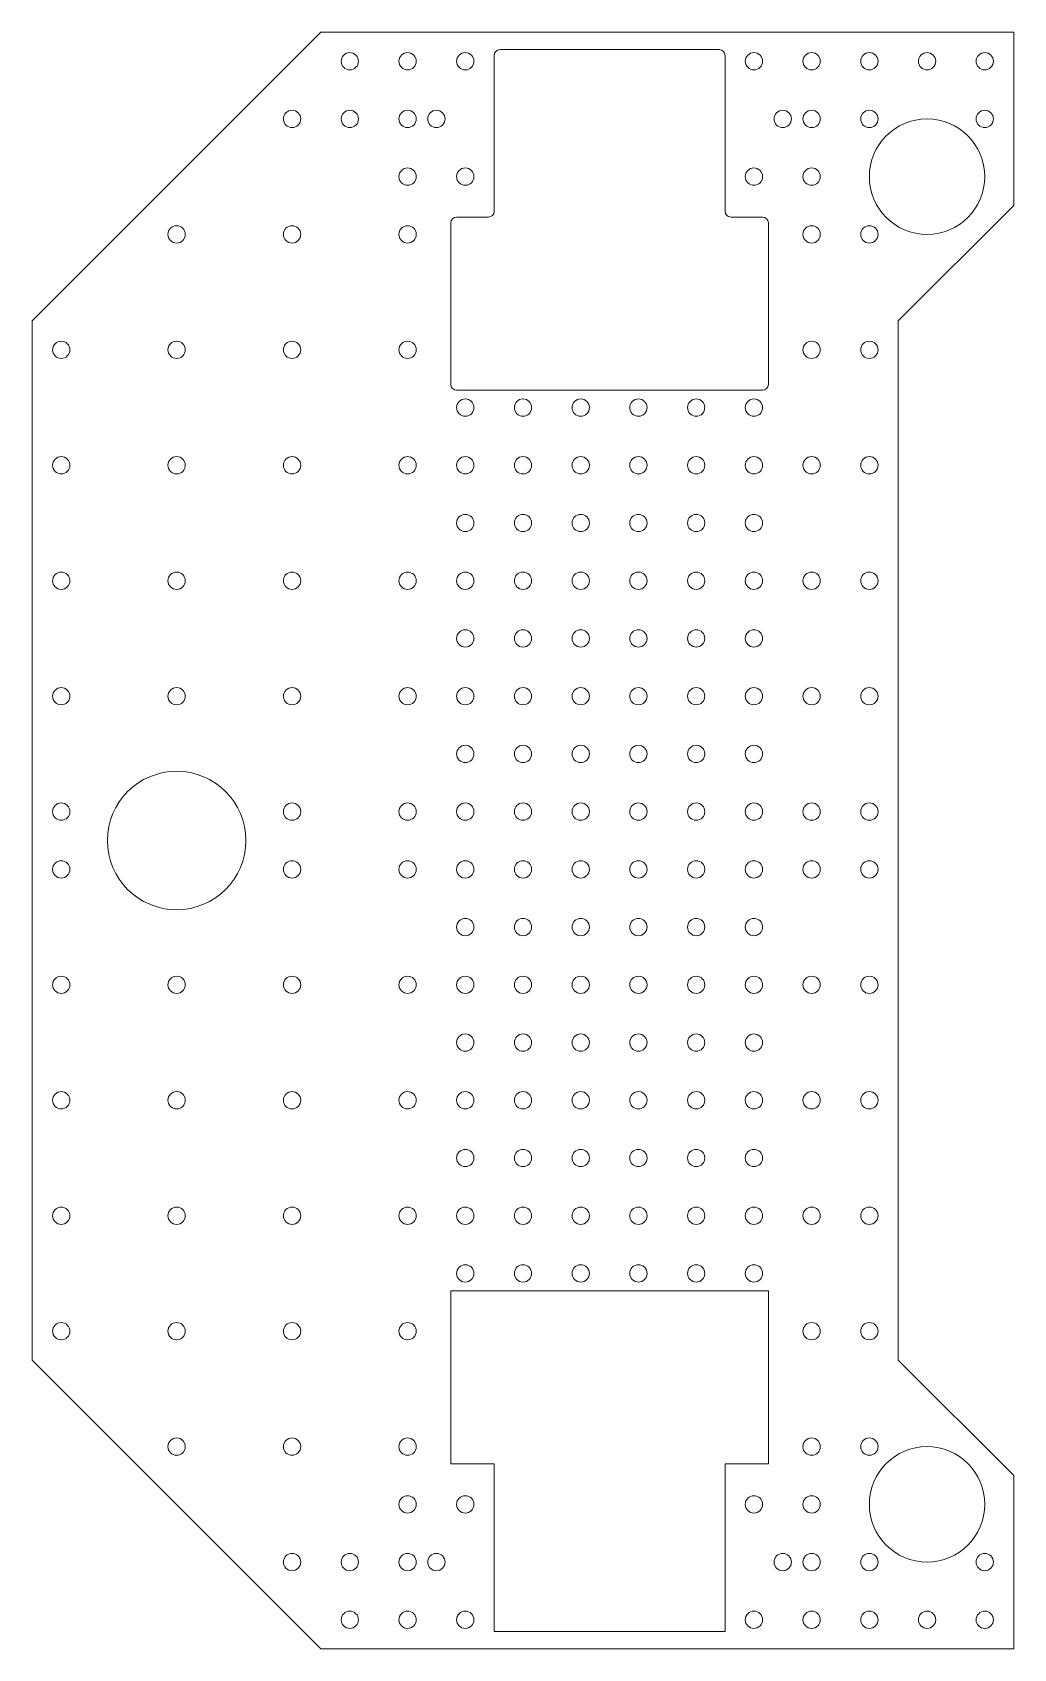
# Model space of a CAD drawing. Header units: millimetres. Extents: x -110 to 60, y -140 to 140.
import ezdxf

# ---------------------------------------------------------------- set-up
doc = ezdxf.new("R2010")
doc.units = ezdxf.units.MM

msp = doc.modelspace()

# ---------------------------------------------------------------- linework, layer by layer
at = {"color": 7, "linetype": 'Continuous', "lineweight": 15}
for p, q in [((-60, 140), (-110, 90)), ((60, 140), (-60, 140)), ((60, 110), (60, 140)), ((-30, 136), (-30, 109)), ((9, 137), (-29, 137)), ((10, 109), (10, 136)), ((40, 90), (60, 110)), ((-37.5, 107), (-37.5, 79)), ((-31, 108), (-36.5, 108)), ((16.5, 108), (11, 108)), ((17.5, 79), (17.5, 107)), ((-110, 90), (-110, -90)), ((40, -90), (40, 90)), ((-36.5, 78), (16.5, 78)), ((-37.5, -108), (-37.5, -78)), ((-37.5, -78), (17.5, -78)), ((17.5, -78), (17.5, -108)), ((-110, -90), (-60, -140)), ((60, -110), (40, -90)), ((-30, -108), (-37.5, -108)), ((-30, -137), (-30, -108)), ((17.5, -108), (10, -108)), ((10, -108), (10, -137)), ((60, -140), (60, -110)), ((10, -137), (-30, -137)), ((-60, -140), (60, -140))]:
    msp.add_line(p, q, dxfattribs=at)
for centre, radius in [((-55, 135), 1.5), ((-45, 135), 1.5), ((-35, 135), 1.5), ((15, 135), 1.5), ((25, 135), 1.5), ((35, 135), 1.5), ((45, 135), 1.5), ((55, 135), 1.5), ((-65, 125), 1.5), ((-55, 125), 1.5), ((-45, 125), 1.5), ((-40, 125), 1.5), ((20, 125), 1.5), ((25, 125), 1.5), ((35, 125), 1.5), ((55, 125), 1.5), ((45, 115), 10), ((-45, 115), 1.5), ((-35, 115), 1.5), ((15, 115), 1.5), ((25, 115), 1.5), ((-85, 105), 1.5), ((-65, 105), 1.5), ((-45, 105), 1.5), ((25, 105), 1.5), ((35, 105), 1.5), ((-105, 85), 1.5), ((-85, 85), 1.5), ((-65, 85), 1.5), ((-45, 85), 1.5), ((25, 85), 1.5), ((35, 85), 1.5), ((-35, 75), 1.5), ((-25, 75), 1.5), ((-15, 75), 1.5), ((-5, 75), 1.5), ((5, 75), 1.5), ((15, 75), 1.5), ((-105, 65), 1.5), ((-85, 65), 1.5), ((-65, 65), 1.5), ((-45, 65), 1.5), ((-35, 65), 1.5), ((-25, 65), 1.5), ((-15, 65), 1.5), ((-5, 65), 1.5), ((5, 65), 1.5), ((15, 65), 1.5), ((25, 65), 1.5), ((35, 65), 1.5), ((-35, 55), 1.5), ((-25, 55), 1.5), ((-15, 55), 1.5), ((-5, 55), 1.5), ((5, 55), 1.5), ((15, 55), 1.5), ((-105, 45), 1.5), ((-85, 45), 1.5), ((-65, 45), 1.5), ((-45, 45), 1.5), ((-35, 45), 1.5), ((-25, 45), 1.5), ((-15, 45), 1.5), ((-5, 45), 1.5), ((5, 45), 1.5), ((15, 45), 1.5), ((25, 45), 1.5), ((35, 45), 1.5), ((-35, 35), 1.5), ((-25, 35), 1.5), ((-15, 35), 1.5), ((-5, 35), 1.5), ((5, 35), 1.5), ((15, 35), 1.5), ((-105, 25), 1.5), ((-85, 25), 1.5), ((-65, 25), 1.5), ((-45, 25), 1.5), ((-35, 25), 1.5), ((-25, 25), 1.5), ((-15, 25), 1.5), ((-5, 25), 1.5), ((5, 25), 1.5), ((15, 25), 1.5), ((25, 25), 1.5), ((35, 25), 1.5), ((-35, 15), 1.5), ((-25, 15), 1.5), ((-15, 15), 1.5), ((-5, 15), 1.5), ((5, 15), 1.5), ((15, 15), 1.5), ((-85, 0), 12), ((-105, 5), 1.5), ((-65, 5), 1.5), ((-45, 5), 1.5), ((-35, 5), 1.5), ((-25, 5), 1.5), ((-15, 5), 1.5), ((-5, 5), 1.5), ((5, 5), 1.5), ((15, 5), 1.5), ((25, 5), 1.5), ((35, 5), 1.5), ((-105, -5), 1.5), ((-65, -5), 1.5), ((-45, -5), 1.5), ((-35, -5), 1.5), ((-25, -5), 1.5), ((-15, -5), 1.5), ((-5, -5), 1.5), ((5, -5), 1.5), ((15, -5), 1.5), ((25, -5), 1.5), ((35, -5), 1.5), ((-35, -15), 1.5), ((-25, -15), 1.5), ((-15, -15), 1.5), ((-5, -15), 1.5), ((5, -15), 1.5), ((15, -15), 1.5), ((-105, -25), 1.5), ((-85, -25), 1.5), ((-65, -25), 1.5), ((-45, -25), 1.5), ((-35, -25), 1.5), ((-25, -25), 1.5), ((-15, -25), 1.5), ((-5, -25), 1.5), ((5, -25), 1.5), ((15, -25), 1.5), ((25, -25), 1.5), ((35, -25), 1.5), ((-35, -35), 1.5), ((-25, -35), 1.5), ((-15, -35), 1.5), ((-5, -35), 1.5), ((5, -35), 1.5), ((15, -35), 1.5), ((-105, -45), 1.5), ((-85, -45), 1.5), ((-65, -45), 1.5), ((-45, -45), 1.5), ((-35, -45), 1.5), ((-25, -45), 1.5), ((-15, -45), 1.5), ((-5, -45), 1.5), ((5, -45), 1.5), ((15, -45), 1.5), ((25, -45), 1.5), ((35, -45), 1.5), ((-35, -55), 1.5), ((-25, -55), 1.5), ((-15, -55), 1.5), ((-5, -55), 1.5), ((5, -55), 1.5), ((15, -55), 1.5), ((-105, -65), 1.5), ((-85, -65), 1.5), ((-65, -65), 1.5), ((-45, -65), 1.5), ((-35, -65), 1.5), ((-25, -65), 1.5), ((-15, -65), 1.5), ((-5, -65), 1.5), ((5, -65), 1.5), ((15, -65), 1.5), ((25, -65), 1.5), ((35, -65), 1.5), ((-35, -75), 1.5), ((-25, -75), 1.5), ((-15, -75), 1.5), ((-5, -75), 1.5), ((5, -75), 1.5), ((15, -75), 1.5), ((-105, -85), 1.5), ((-85, -85), 1.5), ((-65, -85), 1.5), ((-45, -85), 1.5), ((25, -85), 1.5), ((35, -85), 1.5), ((-85, -105), 1.5), ((-65, -105), 1.5), ((-45, -105), 1.5), ((25, -105), 1.5), ((35, -105), 1.5), ((45, -115), 10), ((-45, -115), 1.5), ((-35, -115), 1.5), ((15, -115), 1.5), ((25, -115), 1.5), ((-65, -125), 1.5), ((-55, -125), 1.5), ((-45, -125), 1.5), ((-40, -125), 1.5), ((20, -125), 1.5), ((25, -125), 1.5), ((35, -125), 1.5), ((55, -125), 1.5), ((-55, -135), 1.5), ((-45, -135), 1.5), ((-35, -135), 1.5), ((15, -135), 1.5), ((25, -135), 1.5), ((35, -135), 1.5), ((45, -135), 1.5), ((55, -135), 1.5)]:
    msp.add_circle(centre, radius, dxfattribs=at)
for centre, start, end in [((-29, 136), 90, 180), ((9, 136), 0, 90), ((-36.5, 107), 90, 180), ((-31, 109), 270, 0), ((11, 109), 180, 270), ((16.5, 107), 0, 90), ((-36.5, 79), 180, 270), ((16.5, 79), 270, 0)]:
    msp.add_arc(centre, 1, start, end, dxfattribs=at)

doc.saveas('drawing.dxf')
